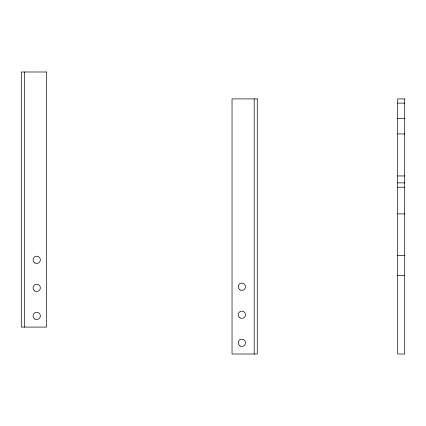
<?xml version="1.0" encoding="UTF-8"?>
<svg xmlns="http://www.w3.org/2000/svg" width="426" height="426" viewBox="0 0 426 426"><rect width="100%" height="100%" fill="white"/><g stroke="black" fill="none" stroke-linecap="round" stroke-linejoin="round"><path stroke-width="0.64" d="M397.692 103.108L404.7 103.108M397.692 118.529L404.7 118.529M397.692 133.945L404.7 133.945M397.692 175.954L404.7 175.954M397.692 182.882L404.7 182.882M397.692 187.232L404.7 187.232M397.692 213.895L404.7 213.895M397.692 255.446L404.7 255.446M397.692 275.515L404.7 275.515M254.184 98.907L254.184 354.006M24.383 71.994L24.383 327.093M46.53 71.994L21.3 71.994L21.3 327.093L46.53 327.093L46.53 71.994M257.267 98.907L232.037 98.907L232.037 354.006L257.267 354.006L257.267 98.907M404.7 98.907L397.692 98.907L397.692 354.006L404.7 354.006L404.7 98.907M34.895 262.97A3.642 3.642 0 0 0 40.363 259.817A3.642 3.642 0 0 0 34.895 256.66A3.642 3.642 0 0 0 34.895 262.97M34.895 291.006A3.642 3.642 0 0 0 40.363 287.848A3.642 3.642 0 0 0 34.895 284.69A3.642 3.642 0 0 0 34.895 291.006M34.895 319.037A3.642 3.642 0 0 0 40.363 315.879A3.642 3.642 0 0 0 34.895 312.727A3.642 3.642 0 0 0 34.895 319.037M240.03 345.949A3.642 3.642 0 0 0 245.493 342.792A3.642 3.642 0 0 0 240.03 339.639A3.642 3.642 0 0 0 240.03 345.949M240.03 317.918A3.642 3.642 0 0 0 245.493 314.761A3.642 3.642 0 0 0 240.03 311.603A3.642 3.642 0 0 0 240.03 317.918M240.03 289.882A3.642 3.642 0 0 0 245.493 286.725A3.642 3.642 0 0 0 240.03 283.572A3.642 3.642 0 0 0 240.03 289.882"/></g></svg>
